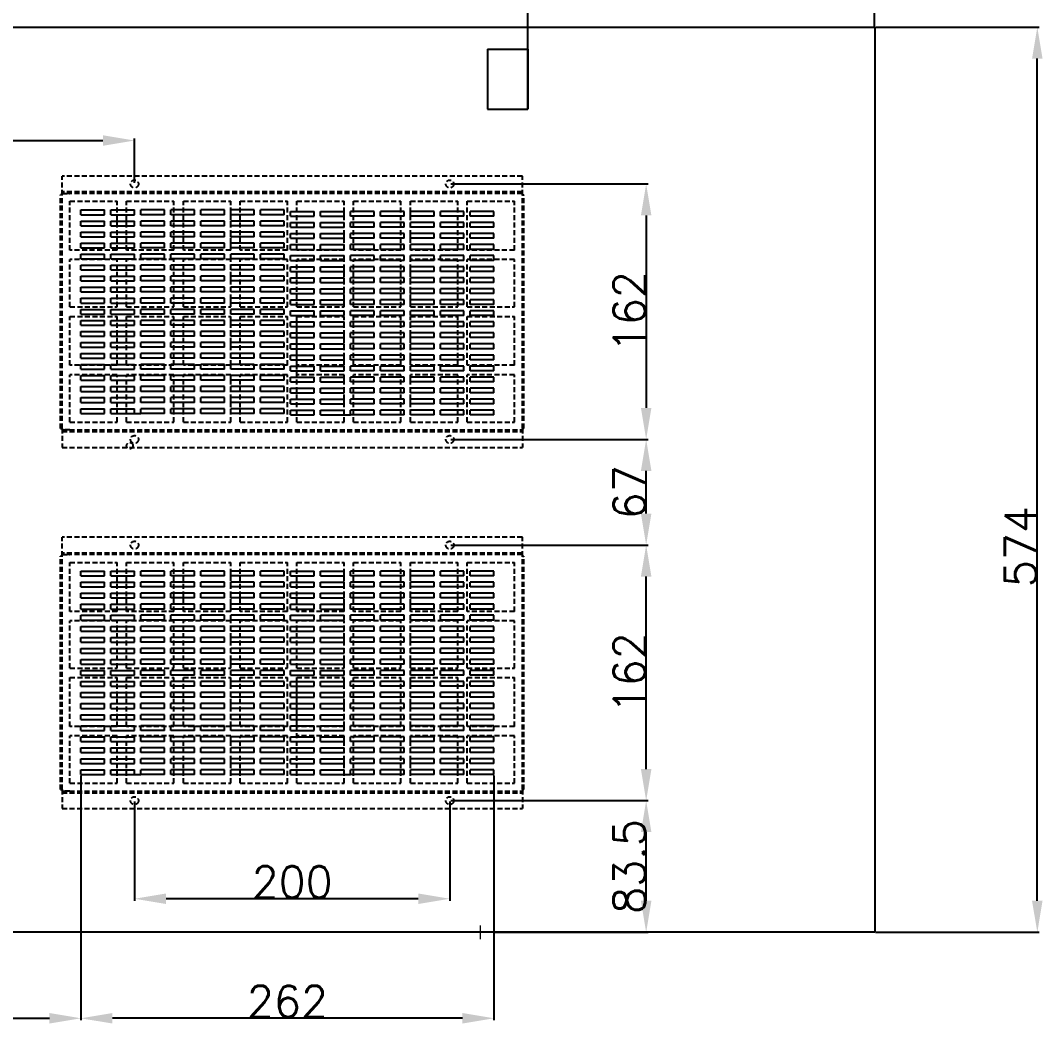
# Model space of a CAD drawing. Header units: millimetres. Extents: x -30327 to 34858, y 4015 to 75103.
# Drawn here: x 18971 to 19620, y 53313 to 53949 of the extents above; entities that cross this region are included whole.
import ezdxf

# ---------------------------------------------------------------- set-up
doc = ezdxf.new("R2010")
doc.units = ezdxf.units.MM
doc.linetypes.add('CENTER2', pattern=[28.575, 19.05, -3.175, 3.175, -3.175])
doc.linetypes.add('HIDDEN2', pattern=[4.7625, 3.175, -1.5875])
doc.layers.add('cen', color=1, linetype='CENTER2', lineweight=9)
doc.layers.add('dim', color=2, linetype='Continuous', lineweight=9)
doc.layers.add('hidden', color=3, linetype='HIDDEN2')
doc.styles.get("Standard").update_dxf_attribs({"font": 'txt', "bigfont": 'gbcbig.shx'})
doc.dimstyles.new('ISO-25', dxfattribs={"dimtxt": 20, "dimasz": 20, "dimexe": 1.25, "dimexo": 0.625, "dimtad": 1, "dimtxsty": 'Standard', "dimcen": 2.5, "dimadec": 0, "dimazin": 0, "dimtfac": 1, "dimtmove": 0, "dimatfit": 3, "dimfxl": 0, "dimarcsym": 0})

# ---------------------------------------------------------------- blocks, each defined once
blk = doc.blocks.new('*D556')
at = {"layer": 'Defpoints', "color": 0}
for p in [(19513.2, 53980.22), (19513.2, 53945.03), (19293.2, 53893.03)]:
    blk.add_point(p, dxfattribs=at)
at = {"layer": 'dim', "color": 0, "lineweight": -2}
for p, q in [((19293.2, 53893.66), (19293.2, 53981.47)), ((19313.2, 53980.22), (19493.2, 53980.22)), ((19513.2, 53945.66), (19513.2, 53981.47))]:
    blk.add_line(p, q, dxfattribs=at)
at = {"layer": 'dim', "color": 0}
for points in [[(19313.2, 53983.55), (19313.2, 53976.89), (19293.2, 53980.22)], [(19493.2, 53983.55), (19493.2, 53976.89), (19513.2, 53980.22)]]:
    blk.add_solid(points, dxfattribs=at)
at = {"layer": 'dim', "color": 0, "lineweight": 9, "insert": (19403.2, 53990.84), "char_height": 20, "attachment_point": 5}
blk.add_mtext('220', dxfattribs=at)
blk = doc.blocks.new('*D560')
at = {"layer": 'Defpoints', "color": 0}
for p in [(19513.2, 53945.03), (19616.37, 53945.03), (19513.2, 53371.03)]:
    blk.add_point(p, dxfattribs=at)
at = {"layer": 'dim', "color": 0, "lineweight": -2}
for p, q in [((19513.83, 53945.03), (19617.62, 53945.03)), ((19616.37, 53391.03), (19616.37, 53925.03)), ((19513.83, 53371.03), (19617.62, 53371.03))]:
    blk.add_line(p, q, dxfattribs=at)
at = {"layer": 'dim', "color": 0}
for points in [[(19613.03, 53925.03), (19619.7, 53925.03), (19616.37, 53945.03)], [(19613.03, 53391.03), (19619.7, 53391.03), (19616.37, 53371.03)]]:
    blk.add_solid(points, dxfattribs=at)
at = {"layer": 'dim', "color": 0, "lineweight": 9, "insert": (19605.74, 53615.53), "char_height": 20, "attachment_point": 5, "rotation": 90}
blk.add_mtext('574', dxfattribs=at)
blk = doc.blocks.new('*D1029')
at = {"layer": 'Defpoints', "color": 0}
for p in [(19009.71, 53471.03), (19271.7, 53471.03), (19009.71, 53316.52)]:
    blk.add_point(p, dxfattribs=at)
at = {"layer": 'dim', "color": 0, "lineweight": -2}
for p, q in [((19009.71, 53470.41), (19009.71, 53315.27)), ((19271.7, 53470.41), (19271.7, 53315.27)), ((19251.7, 53316.52), (19029.71, 53316.52))]:
    blk.add_line(p, q, dxfattribs=at)
at = {"layer": 'dim', "color": 0}
for points in [[(19029.71, 53319.86), (19029.71, 53313.19), (19009.71, 53316.52)], [(19251.7, 53319.86), (19251.7, 53313.19), (19271.7, 53316.52)]]:
    blk.add_solid(points, dxfattribs=at)
at = {"layer": 'dim', "color": 0, "lineweight": 9, "insert": (19140.7, 53327.15), "char_height": 20, "attachment_point": 5}
blk.add_mtext('262', dxfattribs=at)
blk = doc.blocks.new('bgfs')
at = {"color": 0}
for p, q in [((19166.84, 10900.74), (19181.84, 10900.74)), ((19166.84, 10897.74), (19166.84, 10900.74)), ((19181.84, 10897.74), (19181.84, 10900.74)), ((19185.84, 10900.74), (19200.84, 10900.74)), ((19185.84, 10897.74), (19185.84, 10900.74)), ((19200.84, 10897.74), (19200.84, 10900.74)), ((19204.84, 10900.74), (19219.84, 10900.74)), ((19204.84, 10897.74), (19204.84, 10900.74)), ((19219.84, 10897.74), (19219.84, 10900.74)), ((19223.84, 10900.74), (19238.84, 10900.74)), ((19223.84, 10897.74), (19223.84, 10900.74)), ((19238.84, 10897.74), (19238.84, 10900.74)), ((19242.84, 10900.74), (19257.84, 10900.74)), ((19242.84, 10897.74), (19242.84, 10900.74)), ((19257.84, 10897.74), (19257.84, 10900.74)), ((19261.84, 10897.74), (19261.84, 10900.74)), ((19276.84, 10900.74), (19261.84, 10900.74)), ((19276.84, 10897.74), (19276.84, 10900.74)), ((19280.84, 10897.74), (19280.84, 10900.74)), ((19295.84, 10900.74), (19280.84, 10900.74)), ((19295.84, 10897.74), (19295.84, 10900.74)), ((19166.84, 10897.74), (19181.84, 10897.74)), ((19166.84, 10893.74), (19181.84, 10893.74)), ((19166.84, 10890.74), (19166.84, 10893.74)), ((19181.84, 10890.74), (19181.84, 10893.74)), ((19185.84, 10897.74), (19200.84, 10897.74)), ((19185.84, 10893.74), (19200.84, 10893.74)), ((19185.84, 10890.74), (19185.84, 10893.74)), ((19200.84, 10890.74), (19200.84, 10893.74)), ((19204.84, 10897.74), (19219.84, 10897.74)), ((19204.84, 10893.74), (19219.84, 10893.74)), ((19204.84, 10890.74), (19204.84, 10893.74)), ((19219.84, 10890.74), (19219.84, 10893.74)), ((19223.84, 10897.74), (19238.84, 10897.74)), ((19223.84, 10893.74), (19238.84, 10893.74)), ((19223.84, 10890.74), (19223.84, 10893.74)), ((19238.84, 10890.74), (19238.84, 10893.74)), ((19242.84, 10897.74), (19257.84, 10897.74)), ((19242.84, 10893.74), (19257.84, 10893.74)), ((19242.84, 10890.74), (19242.84, 10893.74)), ((19257.84, 10890.74), (19257.84, 10893.74)), ((19276.84, 10897.74), (19261.84, 10897.74)), ((19261.84, 10890.74), (19261.84, 10893.74)), ((19276.84, 10893.74), (19261.84, 10893.74)), ((19276.84, 10890.74), (19276.84, 10893.74)), ((19295.84, 10897.74), (19280.84, 10897.74)), ((19280.84, 10890.74), (19280.84, 10893.74)), ((19295.84, 10893.74), (19280.84, 10893.74)), ((19295.84, 10890.74), (19295.84, 10893.74)), ((19166.84, 10890.74), (19181.84, 10890.74)), ((19166.84, 10886.74), (19181.84, 10886.74)), ((19166.84, 10883.74), (19166.84, 10886.74)), ((19181.84, 10883.74), (19181.84, 10886.74)), ((19185.84, 10890.74), (19200.84, 10890.74)), ((19185.84, 10886.74), (19200.84, 10886.74)), ((19185.84, 10883.74), (19185.84, 10886.74)), ((19200.84, 10883.74), (19200.84, 10886.74)), ((19204.84, 10890.74), (19219.84, 10890.74)), ((19204.84, 10886.74), (19219.84, 10886.74)), ((19204.84, 10883.74), (19204.84, 10886.74)), ((19219.84, 10883.74), (19219.84, 10886.74)), ((19223.84, 10890.74), (19238.84, 10890.74)), ((19223.84, 10886.74), (19238.84, 10886.74)), ((19223.84, 10883.74), (19223.84, 10886.74)), ((19238.84, 10883.74), (19238.84, 10886.74)), ((19242.84, 10890.74), (19257.84, 10890.74)), ((19242.84, 10883.74), (19242.84, 10886.74)), ((19242.84, 10886.74), (19257.84, 10886.74)), ((19257.84, 10883.74), (19257.84, 10886.74)), ((19276.84, 10890.74), (19261.84, 10890.74)), ((19276.84, 10886.74), (19261.84, 10886.74)), ((19261.84, 10883.74), (19261.84, 10886.74)), ((19276.84, 10883.74), (19276.84, 10886.74)), ((19295.84, 10890.74), (19280.84, 10890.74)), ((19280.84, 10883.74), (19280.84, 10886.74)), ((19295.84, 10886.74), (19280.84, 10886.74)), ((19295.84, 10883.74), (19295.84, 10886.74)), ((19166.84, 10883.74), (19181.84, 10883.74)), ((19166.84, 10879.74), (19181.84, 10879.74)), ((19166.84, 10876.74), (19166.84, 10879.74)), ((19181.84, 10876.74), (19181.84, 10879.74)), ((19185.84, 10883.74), (19200.84, 10883.74)), ((19185.84, 10879.74), (19200.84, 10879.74)), ((19185.84, 10876.74), (19185.84, 10879.74)), ((19200.84, 10876.74), (19200.84, 10879.74)), ((19204.84, 10883.74), (19219.84, 10883.74)), ((19204.84, 10879.74), (19219.84, 10879.74)), ((19204.84, 10876.74), (19204.84, 10879.74)), ((19219.84, 10876.74), (19219.84, 10879.74)), ((19223.84, 10883.74), (19238.84, 10883.74)), ((19223.84, 10879.74), (19238.84, 10879.74)), ((19223.84, 10876.74), (19223.84, 10879.74)), ((19238.84, 10876.74), (19238.84, 10879.74)), ((19242.84, 10883.74), (19257.84, 10883.74)), ((19242.84, 10876.74), (19242.84, 10879.74)), ((19242.84, 10879.74), (19257.84, 10879.74)), ((19257.84, 10876.74), (19257.84, 10879.74)), ((19276.84, 10883.74), (19261.84, 10883.74)), ((19276.84, 10879.74), (19261.84, 10879.74)), ((19261.84, 10876.74), (19261.84, 10879.74)), ((19276.84, 10876.74), (19276.84, 10879.74)), ((19295.84, 10883.74), (19280.84, 10883.74)), ((19280.84, 10876.74), (19280.84, 10879.74)), ((19295.84, 10879.74), (19280.84, 10879.74)), ((19295.84, 10876.74), (19295.84, 10879.74)), ((19166.84, 10876.74), (19181.84, 10876.74)), ((19185.84, 10876.74), (19200.84, 10876.74)), ((19204.84, 10876.74), (19219.84, 10876.74)), ((19223.84, 10876.74), (19238.84, 10876.74)), ((19242.84, 10876.74), (19257.84, 10876.74)), ((19276.84, 10876.74), (19261.84, 10876.74)), ((19295.84, 10876.74), (19280.84, 10876.74)), ((19166.84, 10869.74), (19166.84, 10872.74)), ((19166.84, 10872.74), (19181.84, 10872.74)), ((19166.84, 10869.74), (19181.84, 10869.74)), ((19181.84, 10869.74), (19181.84, 10872.74)), ((19185.84, 10869.74), (19185.84, 10872.74)), ((19185.84, 10872.74), (19200.84, 10872.74)), ((19185.84, 10869.74), (19200.84, 10869.74)), ((19200.84, 10869.74), (19200.84, 10872.74)), ((19204.84, 10869.74), (19204.84, 10872.74)), ((19204.84, 10872.74), (19219.84, 10872.74)), ((19204.84, 10869.74), (19219.84, 10869.74)), ((19219.84, 10869.74), (19219.84, 10872.74)), ((19223.84, 10869.74), (19223.84, 10872.74)), ((19223.84, 10872.74), (19238.84, 10872.74)), ((19223.84, 10869.74), (19238.84, 10869.74)), ((19238.84, 10869.74), (19238.84, 10872.74)), ((19242.84, 10869.74), (19242.84, 10872.74)), ((19242.84, 10872.74), (19257.84, 10872.74)), ((19242.84, 10869.74), (19257.84, 10869.74)), ((19257.84, 10869.74), (19257.84, 10872.74)), ((19276.84, 10872.74), (19261.84, 10872.74)), ((19261.84, 10869.74), (19261.84, 10872.74)), ((19276.84, 10869.74), (19261.84, 10869.74)), ((19276.84, 10869.74), (19276.84, 10872.74)), ((19295.84, 10872.74), (19280.84, 10872.74)), ((19280.84, 10869.74), (19280.84, 10872.74)), ((19295.84, 10869.74), (19280.84, 10869.74)), ((19295.84, 10869.74), (19295.84, 10872.74)), ((19166.84, 10862.74), (19166.84, 10865.74)), ((19166.84, 10865.74), (19181.84, 10865.74)), ((19166.84, 10862.74), (19181.84, 10862.74)), ((19181.84, 10862.74), (19181.84, 10865.74)), ((19185.84, 10862.74), (19185.84, 10865.74)), ((19185.84, 10865.74), (19200.84, 10865.74)), ((19185.84, 10862.74), (19200.84, 10862.74)), ((19200.84, 10862.74), (19200.84, 10865.74)), ((19204.84, 10862.74), (19204.84, 10865.74)), ((19204.84, 10865.74), (19219.84, 10865.74)), ((19204.84, 10862.74), (19219.84, 10862.74)), ((19219.84, 10862.74), (19219.84, 10865.74)), ((19223.84, 10862.74), (19223.84, 10865.74)), ((19223.84, 10865.74), (19238.84, 10865.74)), ((19223.84, 10862.74), (19238.84, 10862.74)), ((19238.84, 10862.74), (19238.84, 10865.74)), ((19242.84, 10862.74), (19242.84, 10865.74)), ((19242.84, 10865.74), (19257.84, 10865.74)), ((19242.84, 10862.74), (19257.84, 10862.74)), ((19257.84, 10862.74), (19257.84, 10865.74)), ((19276.84, 10865.74), (19261.84, 10865.74)), ((19261.84, 10862.74), (19261.84, 10865.74)), ((19276.84, 10862.74), (19261.84, 10862.74)), ((19276.84, 10862.74), (19276.84, 10865.74)), ((19295.84, 10865.74), (19280.84, 10865.74)), ((19280.84, 10862.74), (19280.84, 10865.74)), ((19295.84, 10862.74), (19280.84, 10862.74)), ((19295.84, 10862.74), (19295.84, 10865.74)), ((19166.84, 10855.74), (19166.84, 10858.74)), ((19166.84, 10858.74), (19181.84, 10858.74)), ((19166.84, 10855.74), (19181.84, 10855.74)), ((19181.84, 10855.74), (19181.84, 10858.74)), ((19185.84, 10855.74), (19185.84, 10858.74)), ((19185.84, 10858.74), (19200.84, 10858.74)), ((19185.84, 10855.74), (19200.84, 10855.74)), ((19200.84, 10855.74), (19200.84, 10858.74)), ((19204.84, 10855.74), (19204.84, 10858.74)), ((19204.84, 10858.74), (19219.84, 10858.74)), ((19204.84, 10855.74), (19219.84, 10855.74)), ((19219.84, 10855.74), (19219.84, 10858.74)), ((19223.84, 10855.74), (19223.84, 10858.74)), ((19223.84, 10858.74), (19238.84, 10858.74)), ((19223.84, 10855.74), (19238.84, 10855.74)), ((19238.84, 10855.74), (19238.84, 10858.74)), ((19242.84, 10855.74), (19242.84, 10858.74)), ((19242.84, 10858.74), (19257.84, 10858.74)), ((19242.84, 10855.74), (19257.84, 10855.74)), ((19257.84, 10855.74), (19257.84, 10858.74)), ((19276.84, 10858.74), (19261.84, 10858.74)), ((19261.84, 10855.74), (19261.84, 10858.74)), ((19276.84, 10855.74), (19261.84, 10855.74)), ((19276.84, 10855.74), (19276.84, 10858.74)), ((19295.84, 10858.74), (19280.84, 10858.74)), ((19280.84, 10855.74), (19280.84, 10858.74)), ((19295.84, 10855.74), (19280.84, 10855.74)), ((19295.84, 10855.74), (19295.84, 10858.74)), ((19166.84, 10848.74), (19166.84, 10851.74)), ((19166.84, 10851.74), (19181.84, 10851.74)), ((19166.84, 10848.74), (19181.84, 10848.74)), ((19181.84, 10848.74), (19181.84, 10851.74)), ((19185.84, 10848.74), (19185.84, 10851.74)), ((19185.84, 10851.74), (19200.84, 10851.74)), ((19185.84, 10848.74), (19200.84, 10848.74)), ((19200.84, 10848.74), (19200.84, 10851.74)), ((19204.84, 10848.74), (19204.84, 10851.74)), ((19204.84, 10851.74), (19219.84, 10851.74)), ((19204.84, 10848.74), (19219.84, 10848.74)), ((19219.84, 10848.74), (19219.84, 10851.74)), ((19223.84, 10848.74), (19223.84, 10851.74)), ((19223.84, 10851.74), (19238.84, 10851.74)), ((19223.84, 10848.74), (19238.84, 10848.74)), ((19238.84, 10848.74), (19238.84, 10851.74)), ((19242.84, 10851.74), (19257.84, 10851.74)), ((19242.84, 10848.74), (19242.84, 10851.74)), ((19242.84, 10848.74), (19257.84, 10848.74)), ((19257.84, 10848.74), (19257.84, 10851.74)), ((19261.84, 10848.74), (19261.84, 10851.74)), ((19276.84, 10851.74), (19261.84, 10851.74)), ((19276.84, 10848.74), (19261.84, 10848.74)), ((19276.84, 10848.74), (19276.84, 10851.74)), ((19295.84, 10851.74), (19280.84, 10851.74)), ((19280.84, 10848.74), (19280.84, 10851.74)), ((19295.84, 10848.74), (19280.84, 10848.74)), ((19295.84, 10848.74), (19295.84, 10851.74)), ((19166.84, 10841.74), (19166.84, 10844.74)), ((19166.84, 10844.74), (19181.84, 10844.74)), ((19166.84, 10841.74), (19181.84, 10841.74)), ((19181.84, 10841.74), (19181.84, 10844.74)), ((19185.84, 10841.74), (19185.84, 10844.74)), ((19185.84, 10844.74), (19200.84, 10844.74)), ((19185.84, 10841.74), (19200.84, 10841.74)), ((19200.84, 10841.74), (19200.84, 10844.74)), ((19204.84, 10841.74), (19204.84, 10844.74)), ((19204.84, 10844.74), (19219.84, 10844.74)), ((19204.84, 10841.74), (19219.84, 10841.74)), ((19219.84, 10841.74), (19219.84, 10844.74)), ((19223.84, 10841.74), (19223.84, 10844.74)), ((19223.84, 10844.74), (19238.84, 10844.74)), ((19223.84, 10841.74), (19238.84, 10841.74)), ((19238.84, 10841.74), (19238.84, 10844.74)), ((19242.84, 10844.74), (19257.84, 10844.74)), ((19242.84, 10841.74), (19242.84, 10844.74)), ((19242.84, 10841.74), (19257.84, 10841.74)), ((19257.84, 10841.74), (19257.84, 10844.74)), ((19261.84, 10841.74), (19261.84, 10844.74)), ((19276.84, 10844.74), (19261.84, 10844.74)), ((19276.84, 10841.74), (19261.84, 10841.74)), ((19276.84, 10841.74), (19276.84, 10844.74)), ((19295.84, 10844.74), (19280.84, 10844.74)), ((19280.84, 10841.74), (19280.84, 10844.74)), ((19295.84, 10841.74), (19280.84, 10841.74)), ((19295.84, 10841.74), (19295.84, 10844.74)), ((19166.84, 10837.74), (19181.84, 10837.74)), ((19166.84, 10834.74), (19166.84, 10837.74)), ((19166.84, 10834.74), (19181.84, 10834.74)), ((19181.84, 10834.74), (19181.84, 10837.74)), ((19185.84, 10837.74), (19200.84, 10837.74)), ((19185.84, 10834.74), (19185.84, 10837.74)), ((19185.84, 10834.74), (19200.84, 10834.74)), ((19200.84, 10834.74), (19200.84, 10837.74)), ((19204.84, 10837.74), (19219.84, 10837.74)), ((19204.84, 10834.74), (19204.84, 10837.74)), ((19204.84, 10834.74), (19219.84, 10834.74)), ((19219.84, 10834.74), (19219.84, 10837.74)), ((19223.84, 10837.74), (19238.84, 10837.74)), ((19223.84, 10834.74), (19223.84, 10837.74)), ((19223.84, 10834.74), (19238.84, 10834.74)), ((19238.84, 10834.74), (19238.84, 10837.74)), ((19242.84, 10837.74), (19257.84, 10837.74)), ((19242.84, 10834.74), (19242.84, 10837.74)), ((19242.84, 10834.74), (19257.84, 10834.74)), ((19257.84, 10834.74), (19257.84, 10837.74)), ((19261.84, 10834.74), (19261.84, 10837.74)), ((19276.84, 10837.74), (19261.84, 10837.74)), ((19276.84, 10834.74), (19261.84, 10834.74)), ((19276.84, 10834.74), (19276.84, 10837.74)), ((19280.84, 10834.74), (19280.84, 10837.74)), ((19295.84, 10837.74), (19280.84, 10837.74)), ((19295.84, 10834.74), (19280.84, 10834.74)), ((19295.84, 10834.74), (19295.84, 10837.74)), ((19166.84, 10830.74), (19181.84, 10830.74)), ((19166.84, 10827.74), (19166.84, 10830.74)), ((19166.84, 10827.74), (19181.84, 10827.74)), ((19181.84, 10827.74), (19181.84, 10830.74)), ((19185.84, 10830.74), (19200.84, 10830.74)), ((19185.84, 10827.74), (19185.84, 10830.74)), ((19185.84, 10827.74), (19200.84, 10827.74)), ((19200.84, 10827.74), (19200.84, 10830.74)), ((19204.84, 10830.74), (19219.84, 10830.74)), ((19204.84, 10827.74), (19204.84, 10830.74)), ((19204.84, 10827.74), (19219.84, 10827.74)), ((19219.84, 10827.74), (19219.84, 10830.74)), ((19223.84, 10830.74), (19238.84, 10830.74)), ((19223.84, 10827.74), (19223.84, 10830.74)), ((19223.84, 10827.74), (19238.84, 10827.74)), ((19238.84, 10827.74), (19238.84, 10830.74)), ((19242.84, 10830.74), (19257.84, 10830.74)), ((19242.84, 10827.74), (19242.84, 10830.74)), ((19242.84, 10827.74), (19257.84, 10827.74)), ((19257.84, 10827.74), (19257.84, 10830.74)), ((19261.84, 10827.74), (19261.84, 10830.74)), ((19276.84, 10830.74), (19261.84, 10830.74)), ((19276.84, 10827.74), (19261.84, 10827.74)), ((19276.84, 10827.74), (19276.84, 10830.74)), ((19280.84, 10827.74), (19280.84, 10830.74)), ((19295.84, 10830.74), (19280.84, 10830.74)), ((19295.84, 10827.74), (19280.84, 10827.74)), ((19295.84, 10827.74), (19295.84, 10830.74)), ((19166.84, 10823.74), (19181.84, 10823.74)), ((19166.84, 10820.74), (19166.84, 10823.74)), ((19181.84, 10820.74), (19181.84, 10823.74)), ((19185.84, 10823.74), (19200.84, 10823.74)), ((19185.84, 10820.74), (19185.84, 10823.74)), ((19200.84, 10820.74), (19200.84, 10823.74)), ((19204.84, 10823.74), (19219.84, 10823.74)), ((19204.84, 10820.74), (19204.84, 10823.74)), ((19219.84, 10820.74), (19219.84, 10823.74)), ((19223.84, 10823.74), (19238.84, 10823.74)), ((19223.84, 10820.74), (19223.84, 10823.74)), ((19238.84, 10820.74), (19238.84, 10823.74)), ((19242.84, 10823.74), (19257.84, 10823.74)), ((19242.84, 10820.74), (19242.84, 10823.74)), ((19257.84, 10820.74), (19257.84, 10823.74)), ((19261.84, 10820.74), (19261.84, 10823.74)), ((19276.84, 10823.74), (19261.84, 10823.74)), ((19276.84, 10820.74), (19276.84, 10823.74)), ((19280.84, 10820.74), (19280.84, 10823.74)), ((19295.84, 10823.74), (19280.84, 10823.74)), ((19295.84, 10820.74), (19295.84, 10823.74)), ((19166.84, 10820.74), (19181.84, 10820.74)), ((19166.84, 10816.74), (19181.84, 10816.74)), ((19166.84, 10813.74), (19166.84, 10816.74)), ((19181.84, 10813.74), (19181.84, 10816.74)), ((19185.84, 10820.74), (19200.84, 10820.74)), ((19185.84, 10816.74), (19200.84, 10816.74)), ((19185.84, 10813.74), (19185.84, 10816.74)), ((19200.84, 10813.74), (19200.84, 10816.74)), ((19204.84, 10820.74), (19219.84, 10820.74)), ((19204.84, 10816.74), (19219.84, 10816.74)), ((19204.84, 10813.74), (19204.84, 10816.74)), ((19219.84, 10813.74), (19219.84, 10816.74)), ((19223.84, 10820.74), (19238.84, 10820.74)), ((19223.84, 10816.74), (19238.84, 10816.74)), ((19223.84, 10813.74), (19223.84, 10816.74)), ((19238.84, 10813.74), (19238.84, 10816.74)), ((19242.84, 10820.74), (19257.84, 10820.74)), ((19242.84, 10813.74), (19242.84, 10816.74)), ((19242.84, 10816.74), (19257.84, 10816.74)), ((19257.84, 10813.74), (19257.84, 10816.74)), ((19276.84, 10820.74), (19261.84, 10820.74)), ((19276.84, 10816.74), (19261.84, 10816.74)), ((19261.84, 10813.74), (19261.84, 10816.74)), ((19276.84, 10813.74), (19276.84, 10816.74)), ((19295.84, 10820.74), (19280.84, 10820.74)), ((19280.84, 10813.74), (19280.84, 10816.74)), ((19295.84, 10816.74), (19280.84, 10816.74)), ((19295.84, 10813.74), (19295.84, 10816.74)), ((19166.84, 10813.74), (19181.84, 10813.74)), ((19166.84, 10809.74), (19181.84, 10809.74)), ((19166.84, 10806.74), (19166.84, 10809.74)), ((19181.84, 10806.74), (19181.84, 10809.74)), ((19185.84, 10813.74), (19200.84, 10813.74)), ((19185.84, 10809.74), (19200.84, 10809.74)), ((19185.84, 10806.74), (19185.84, 10809.74)), ((19200.84, 10806.74), (19200.84, 10809.74)), ((19204.84, 10813.74), (19219.84, 10813.74)), ((19204.84, 10809.74), (19219.84, 10809.74)), ((19204.84, 10806.74), (19204.84, 10809.74)), ((19219.84, 10806.74), (19219.84, 10809.74)), ((19223.84, 10813.74), (19238.84, 10813.74)), ((19223.84, 10809.74), (19238.84, 10809.74)), ((19223.84, 10806.74), (19223.84, 10809.74)), ((19238.84, 10806.74), (19238.84, 10809.74)), ((19242.84, 10813.74), (19257.84, 10813.74)), ((19242.84, 10806.74), (19242.84, 10809.74)), ((19242.84, 10809.74), (19257.84, 10809.74)), ((19257.84, 10806.74), (19257.84, 10809.74)), ((19276.84, 10813.74), (19261.84, 10813.74)), ((19276.84, 10809.74), (19261.84, 10809.74)), ((19261.84, 10806.74), (19261.84, 10809.74)), ((19276.84, 10806.74), (19276.84, 10809.74)), ((19295.84, 10813.74), (19280.84, 10813.74)), ((19280.84, 10806.74), (19280.84, 10809.74)), ((19295.84, 10809.74), (19280.84, 10809.74)), ((19295.84, 10806.74), (19295.84, 10809.74)), ((19166.84, 10806.74), (19181.84, 10806.74)), ((19166.84, 10799.74), (19166.84, 10802.74)), ((19166.84, 10802.74), (19181.84, 10802.74)), ((19181.84, 10799.74), (19181.84, 10802.74)), ((19185.84, 10806.74), (19200.84, 10806.74)), ((19185.84, 10799.74), (19185.84, 10802.74)), ((19185.84, 10802.74), (19200.84, 10802.74)), ((19200.84, 10799.74), (19200.84, 10802.74)), ((19204.84, 10806.74), (19219.84, 10806.74)), ((19204.84, 10799.74), (19204.84, 10802.74)), ((19204.84, 10802.74), (19219.84, 10802.74)), ((19219.84, 10799.74), (19219.84, 10802.74)), ((19223.84, 10806.74), (19238.84, 10806.74)), ((19223.84, 10799.74), (19223.84, 10802.74)), ((19223.84, 10802.74), (19238.84, 10802.74)), ((19238.84, 10799.74), (19238.84, 10802.74)), ((19242.84, 10806.74), (19257.84, 10806.74)), ((19242.84, 10799.74), (19242.84, 10802.74)), ((19242.84, 10802.74), (19257.84, 10802.74)), ((19257.84, 10799.74), (19257.84, 10802.74)), ((19276.84, 10806.74), (19261.84, 10806.74)), ((19276.84, 10802.74), (19261.84, 10802.74)), ((19261.84, 10799.74), (19261.84, 10802.74)), ((19276.84, 10799.74), (19276.84, 10802.74)), ((19295.84, 10806.74), (19280.84, 10806.74)), ((19295.84, 10802.74), (19280.84, 10802.74)), ((19280.84, 10799.74), (19280.84, 10802.74)), ((19295.84, 10799.74), (19295.84, 10802.74)), ((19166.84, 10799.74), (19181.84, 10799.74)), ((19166.84, 10792.74), (19166.84, 10795.74)), ((19166.84, 10795.74), (19181.84, 10795.74)), ((19181.84, 10792.74), (19181.84, 10795.74)), ((19185.84, 10799.74), (19200.84, 10799.74)), ((19185.84, 10792.74), (19185.84, 10795.74)), ((19185.84, 10795.74), (19200.84, 10795.74)), ((19200.84, 10792.74), (19200.84, 10795.74)), ((19204.84, 10799.74), (19219.84, 10799.74)), ((19204.84, 10792.74), (19204.84, 10795.74)), ((19204.84, 10795.74), (19219.84, 10795.74)), ((19219.84, 10792.74), (19219.84, 10795.74)), ((19223.84, 10799.74), (19238.84, 10799.74)), ((19223.84, 10792.74), (19223.84, 10795.74)), ((19223.84, 10795.74), (19238.84, 10795.74)), ((19238.84, 10792.74), (19238.84, 10795.74)), ((19242.84, 10799.74), (19257.84, 10799.74)), ((19242.84, 10792.74), (19242.84, 10795.74)), ((19242.84, 10795.74), (19257.84, 10795.74)), ((19257.84, 10792.74), (19257.84, 10795.74)), ((19276.84, 10799.74), (19261.84, 10799.74)), ((19276.84, 10795.74), (19261.84, 10795.74)), ((19261.84, 10792.74), (19261.84, 10795.74)), ((19276.84, 10792.74), (19276.84, 10795.74)), ((19295.84, 10799.74), (19280.84, 10799.74)), ((19295.84, 10795.74), (19280.84, 10795.74)), ((19280.84, 10792.74), (19280.84, 10795.74)), ((19295.84, 10792.74), (19295.84, 10795.74)), ((19166.84, 10792.74), (19181.84, 10792.74)), ((19166.84, 10785.74), (19166.84, 10788.74)), ((19166.84, 10788.74), (19181.84, 10788.74)), ((19181.84, 10785.74), (19181.84, 10788.74)), ((19185.84, 10792.74), (19200.84, 10792.74)), ((19185.84, 10785.74), (19185.84, 10788.74)), ((19185.84, 10788.74), (19200.84, 10788.74)), ((19200.84, 10785.74), (19200.84, 10788.74)), ((19204.84, 10792.74), (19219.84, 10792.74)), ((19204.84, 10785.74), (19204.84, 10788.74)), ((19204.84, 10788.74), (19219.84, 10788.74)), ((19219.84, 10785.74), (19219.84, 10788.74)), ((19223.84, 10792.74), (19238.84, 10792.74)), ((19223.84, 10785.74), (19223.84, 10788.74)), ((19223.84, 10788.74), (19238.84, 10788.74)), ((19238.84, 10785.74), (19238.84, 10788.74)), ((19242.84, 10792.74), (19257.84, 10792.74)), ((19242.84, 10785.74), (19242.84, 10788.74)), ((19242.84, 10788.74), (19257.84, 10788.74)), ((19257.84, 10785.74), (19257.84, 10788.74)), ((19276.84, 10792.74), (19261.84, 10792.74)), ((19276.84, 10788.74), (19261.84, 10788.74)), ((19261.84, 10785.74), (19261.84, 10788.74)), ((19276.84, 10785.74), (19276.84, 10788.74)), ((19295.84, 10792.74), (19280.84, 10792.74)), ((19295.84, 10788.74), (19280.84, 10788.74)), ((19280.84, 10785.74), (19280.84, 10788.74)), ((19295.84, 10785.74), (19295.84, 10788.74)), ((19166.84, 10785.74), (19181.84, 10785.74)), ((19185.84, 10785.74), (19200.84, 10785.74)), ((19204.84, 10785.74), (19219.84, 10785.74)), ((19223.84, 10785.74), (19238.84, 10785.74)), ((19242.84, 10785.74), (19257.84, 10785.74)), ((19276.84, 10785.74), (19261.84, 10785.74)), ((19295.84, 10785.74), (19280.84, 10785.74)), ((19166.84, 10778.74), (19166.84, 10781.74)), ((19166.84, 10781.74), (19181.84, 10781.74)), ((19166.84, 10778.74), (19181.84, 10778.74)), ((19181.84, 10778.74), (19181.84, 10781.74)), ((19185.84, 10778.74), (19185.84, 10781.74)), ((19185.84, 10781.74), (19200.84, 10781.74)), ((19185.84, 10778.74), (19200.84, 10778.74)), ((19200.84, 10778.74), (19200.84, 10781.74)), ((19204.84, 10778.74), (19204.84, 10781.74)), ((19204.84, 10781.74), (19219.84, 10781.74)), ((19204.84, 10778.74), (19219.84, 10778.74)), ((19219.84, 10778.74), (19219.84, 10781.74)), ((19223.84, 10778.74), (19223.84, 10781.74)), ((19223.84, 10781.74), (19238.84, 10781.74)), ((19223.84, 10778.74), (19238.84, 10778.74)), ((19238.84, 10778.74), (19238.84, 10781.74)), ((19242.84, 10781.74), (19257.84, 10781.74)), ((19242.84, 10778.74), (19242.84, 10781.74)), ((19242.84, 10778.74), (19257.84, 10778.74)), ((19257.84, 10778.74), (19257.84, 10781.74)), ((19261.84, 10778.74), (19261.84, 10781.74)), ((19276.84, 10781.74), (19261.84, 10781.74)), ((19276.84, 10778.74), (19261.84, 10778.74)), ((19276.84, 10778.74), (19276.84, 10781.74)), ((19295.84, 10781.74), (19280.84, 10781.74)), ((19280.84, 10778.74), (19280.84, 10781.74)), ((19295.84, 10778.74), (19280.84, 10778.74)), ((19295.84, 10778.74), (19295.84, 10781.74)), ((19166.84, 10771.74), (19166.84, 10774.74)), ((19166.84, 10774.74), (19181.84, 10774.74)), ((19166.84, 10771.74), (19181.84, 10771.74)), ((19181.84, 10771.74), (19181.84, 10774.74)), ((19185.84, 10771.74), (19185.84, 10774.74)), ((19185.84, 10774.74), (19200.84, 10774.74)), ((19185.84, 10771.74), (19200.84, 10771.74)), ((19200.84, 10771.74), (19200.84, 10774.74)), ((19204.84, 10771.74), (19204.84, 10774.74)), ((19204.84, 10774.74), (19219.84, 10774.74)), ((19204.84, 10771.74), (19219.84, 10771.74)), ((19219.84, 10771.74), (19219.84, 10774.74)), ((19223.84, 10771.74), (19223.84, 10774.74)), ((19223.84, 10774.74), (19238.84, 10774.74)), ((19223.84, 10771.74), (19238.84, 10771.74)), ((19238.84, 10771.74), (19238.84, 10774.74)), ((19242.84, 10774.74), (19257.84, 10774.74)), ((19242.84, 10771.74), (19242.84, 10774.74)), ((19242.84, 10771.74), (19257.84, 10771.74)), ((19257.84, 10771.74), (19257.84, 10774.74)), ((19276.84, 10771.74), (19257.84, 10771.74)), ((19261.84, 10771.74), (19261.84, 10774.74)), ((19276.84, 10774.74), (19261.84, 10774.74)), ((19276.84, 10771.74), (19276.84, 10774.74)), ((19295.84, 10774.74), (19280.84, 10774.74)), ((19280.84, 10771.74), (19280.84, 10774.74)), ((19295.84, 10771.74), (19280.84, 10771.74)), ((19295.84, 10771.74), (19295.84, 10774.74))]:
    blk.add_line(p, q, dxfattribs=at)
blk = doc.blocks.new('GRSGSGHS')
for p, q in [((32102.5, 13972.57), (32102.5, 13971.57)), ((32102.5, 13972.57), (32250.5, 13972.57)), ((32250.5, 13971.57), (32250.5, 13972.57)), ((32090.5, 13971.57), (32090.5, 13679.57)), ((32102.5, 13971.57), (32090.5, 13971.57)), ((32100.5, 13971.57), (32100.5, 13679.57)), ((32106.5, 13966.57), (32106.5, 13936.57)), ((32106.5, 13966.57), (32136.5, 13966.57)), ((32136.5, 13936.57), (32136.5, 13966.57)), ((32142.5, 13966.57), (32173.5, 13966.57)), ((32142.5, 13936.57), (32142.5, 13966.57)), ((32173.5, 13966.57), (32173.5, 13936.57)), ((32179.5, 13966.57), (32179.5, 13936.57)), ((32179.5, 13966.57), (32209.5, 13966.57)), ((32209.5, 13936.57), (32209.5, 13966.57)), ((32215.5, 13966.57), (32246.5, 13966.57)), ((32215.5, 13936.57), (32215.5, 13966.57)), ((32246.5, 13966.57), (32246.5, 13936.57)), ((32250.5, 13971.57), (32262.5, 13971.57)), ((32250.5, 13971.57), (32252.5, 13971.57)), ((32252.5, 13679.57), (32252.5, 13971.57)), ((32262.5, 13679.57), (32262.5, 13971.57)), ((32106.5, 13936.57), (32136.5, 13936.57)), ((32142.5, 13936.57), (32173.5, 13936.57)), ((32179.5, 13936.57), (32209.5, 13936.57)), ((32215.5, 13936.57), (32246.5, 13936.57)), ((32106.5, 13930.57), (32106.5, 13900.57)), ((32106.5, 13930.57), (32136.5, 13930.57)), ((32136.5, 13900.57), (32136.5, 13930.57)), ((32142.5, 13900.57), (32142.5, 13930.57)), ((32142.5, 13930.57), (32173.5, 13930.57)), ((32173.5, 13930.57), (32173.5, 13900.57)), ((32179.5, 13930.57), (32179.5, 13900.57)), ((32179.5, 13930.57), (32209.5, 13930.57)), ((32209.5, 13900.57), (32209.5, 13930.57)), ((32215.5, 13900.57), (32215.5, 13930.57)), ((32215.5, 13930.57), (32246.5, 13930.57)), ((32246.5, 13930.57), (32246.5, 13900.57)), ((32106.5, 13900.57), (32136.5, 13900.57)), ((32106.5, 13894.57), (32106.5, 13864.57)), ((32106.5, 13894.57), (32136.5, 13894.57)), ((32136.5, 13864.57), (32136.5, 13894.57)), ((32142.5, 13900.57), (32173.5, 13900.57)), ((32142.5, 13894.57), (32173.5, 13894.57)), ((32142.5, 13864.57), (32142.5, 13894.57)), ((32173.5, 13894.57), (32173.5, 13864.57)), ((32179.5, 13900.57), (32209.5, 13900.57)), ((32179.5, 13894.57), (32179.5, 13864.57)), ((32179.5, 13894.57), (32209.5, 13894.57)), ((32209.5, 13864.57), (32209.5, 13894.57)), ((32215.5, 13900.57), (32246.5, 13900.57)), ((32215.5, 13894.57), (32246.5, 13894.57)), ((32215.5, 13864.57), (32215.5, 13894.57)), ((32246.5, 13894.57), (32246.5, 13864.57)), ((32106.5, 13864.57), (32136.5, 13864.57)), ((32142.5, 13864.57), (32173.5, 13864.57)), ((32179.5, 13864.57), (32209.5, 13864.57)), ((32215.5, 13864.57), (32246.5, 13864.57)), ((32106.5, 13858.57), (32106.5, 13828.57)), ((32106.5, 13858.57), (32136.5, 13858.57)), ((32136.5, 13828.57), (32136.5, 13858.57)), ((32142.5, 13828.57), (32142.5, 13858.57)), ((32142.5, 13858.57), (32173.5, 13858.57)), ((32173.5, 13858.57), (32173.5, 13828.57)), ((32179.5, 13858.57), (32179.5, 13828.57)), ((32179.5, 13858.57), (32209.5, 13858.57)), ((32209.5, 13828.57), (32209.5, 13858.57)), ((32215.5, 13828.57), (32215.5, 13858.57)), ((32215.5, 13858.57), (32246.5, 13858.57)), ((32246.5, 13858.57), (32246.5, 13828.57)), ((32106.5, 13828.57), (32136.5, 13828.57)), ((32142.5, 13828.57), (32173.5, 13828.57)), ((32179.5, 13828.57), (32209.5, 13828.57)), ((32215.5, 13828.57), (32246.5, 13828.57)), ((32106.5, 13822.57), (32173.5, 13822.57)), ((32106.5, 13822.57), (32106.5, 13792.57)), ((32106.5, 13822.57), (32136.5, 13822.57)), ((32136.5, 13792.57), (32136.5, 13822.57)), ((32142.5, 13822.57), (32173.5, 13822.57)), ((32142.5, 13792.57), (32142.5, 13822.57)), ((32173.5, 13822.57), (32173.5, 13792.57)), ((32179.5, 13822.57), (32179.5, 13792.57)), ((32179.5, 13822.57), (32209.5, 13822.57)), ((32209.5, 13792.57), (32209.5, 13822.57)), ((32215.5, 13822.57), (32246.5, 13822.57)), ((32215.5, 13792.57), (32215.5, 13822.57)), ((32246.5, 13822.57), (32246.5, 13792.57)), ((32106.5, 13792.57), (32136.5, 13792.57)), ((32142.5, 13792.57), (32173.5, 13792.57)), ((32179.5, 13792.57), (32209.5, 13792.57)), ((32215.5, 13792.57), (32246.5, 13792.57)), ((32106.5, 13786.57), (32106.5, 13756.57)), ((32106.5, 13786.57), (32136.5, 13786.57)), ((32136.5, 13756.57), (32136.5, 13786.57)), ((32142.5, 13756.57), (32142.5, 13786.57)), ((32142.5, 13786.57), (32173.5, 13786.57)), ((32173.5, 13786.57), (32173.5, 13756.57)), ((32179.5, 13786.57), (32179.5, 13756.57)), ((32179.5, 13786.57), (32209.5, 13786.57)), ((32209.5, 13756.57), (32209.5, 13786.57)), ((32215.5, 13756.57), (32215.5, 13786.57)), ((32215.5, 13786.57), (32246.5, 13786.57)), ((32246.5, 13786.57), (32246.5, 13756.57)), ((32106.5, 13756.57), (32136.5, 13756.57)), ((32142.5, 13756.57), (32173.5, 13756.57)), ((32179.5, 13756.57), (32209.5, 13756.57)), ((32215.5, 13756.57), (32246.5, 13756.57)), ((32106.5, 13750.57), (32106.5, 13720.57)), ((32106.5, 13750.57), (32136.5, 13750.57)), ((32136.5, 13720.57), (32136.5, 13750.57)), ((32142.5, 13750.57), (32173.5, 13750.57)), ((32142.5, 13720.57), (32142.5, 13750.57)), ((32173.5, 13750.57), (32173.5, 13720.57)), ((32179.5, 13750.57), (32179.5, 13720.57)), ((32179.5, 13750.57), (32209.5, 13750.57)), ((32209.5, 13720.57), (32209.5, 13750.57)), ((32215.5, 13750.57), (32246.5, 13750.57)), ((32215.5, 13720.57), (32215.5, 13750.57)), ((32246.5, 13750.57), (32246.5, 13720.57)), ((32106.5, 13720.57), (32136.5, 13720.57)), ((32142.5, 13720.57), (32173.5, 13720.57)), ((32179.5, 13720.57), (32209.5, 13720.57)), ((32215.5, 13720.57), (32246.5, 13720.57)), ((32106.5, 13714.57), (32106.5, 13684.57)), ((32106.5, 13714.57), (32136.5, 13714.57)), ((32136.5, 13684.57), (32136.5, 13714.57)), ((32142.5, 13684.57), (32142.5, 13714.57)), ((32142.5, 13714.57), (32173.5, 13714.57)), ((32173.5, 13714.57), (32173.5, 13684.57)), ((32179.5, 13714.57), (32179.5, 13684.57)), ((32179.5, 13714.57), (32209.5, 13714.57)), ((32209.5, 13684.57), (32209.5, 13714.57)), ((32215.5, 13684.57), (32215.5, 13714.57)), ((32215.5, 13714.57), (32246.5, 13714.57)), ((32246.5, 13714.57), (32246.5, 13684.57)), ((32106.5, 13684.57), (32136.5, 13684.57)), ((32142.5, 13684.57), (32173.5, 13684.57)), ((32179.5, 13684.57), (32209.5, 13684.57)), ((32215.5, 13684.57), (32246.5, 13684.57)), ((32102.5, 13679.57), (32090.5, 13679.57)), ((32102.5, 13678.57), (32102.5, 13679.57)), ((32102.5, 13678.57), (32102.5, 13679.57)), ((32102.5, 13678.57), (32250.5, 13678.57)), ((32250.5, 13679.57), (32262.5, 13679.57)), ((32250.5, 13679.57), (32250.5, 13678.57))]:
    blk.add_line(p, q)
for centre in [(32095.5, 13925.57), (32257.5, 13925.57), (32095.5, 13725.57), (32257.5, 13725.57)]:
    blk.add_circle(centre, 2.5)
at = {"layer": 'hidden'}
for p, q in [((32101.5, 13971.57), (32101.5, 13679.57)), ((32101.5, 13966.57), (32101.5, 13971.57)), ((32102.5, 13971.57), (32250.5, 13971.57)), ((32251.5, 13679.57), (32251.5, 13971.57)), ((32251.5, 13971.57), (32251.5, 13966.57)), ((32102.5, 13679.57), (32250.5, 13679.57))]:
    blk.add_line(p, q, dxfattribs=at)
blk = doc.blocks.new('*D1034')
at = {"layer": 'Defpoints', "color": 0}
for p in [(18859.7, 53471.03), (19009.71, 53471.03), (19009.71, 53316.52)]:
    blk.add_point(p, dxfattribs=at)
at = {"layer": 'dim', "color": 0, "lineweight": -2}
for p, q in [((18859.7, 53470.41), (18859.7, 53315.27)), ((19009.71, 53470.41), (19009.71, 53315.27)), ((18879.7, 53316.52), (18989.71, 53316.52))]:
    blk.add_line(p, q, dxfattribs=at)
at = {"layer": 'dim', "color": 0}
for points in [[(18879.7, 53319.86), (18879.7, 53313.19), (18859.7, 53316.52)], [(18989.71, 53319.86), (18989.71, 53313.19), (19009.71, 53316.52)]]:
    blk.add_solid(points, dxfattribs=at)
at = {"layer": 'dim', "color": 0, "insert": (18934.7, 53327.15), "char_height": 20, "attachment_point": 5}
blk.add_mtext('150', dxfattribs=at)
blk = doc.blocks.new('*D1035')
at = {"layer": 'Defpoints', "color": 0}
for p in [(19243.7, 53616.54), (19368.26, 53616.54), (19243.7, 53454.54)]:
    blk.add_point(p, dxfattribs=at)
at = {"layer": 'dim', "color": 0, "lineweight": -2}
for p, q in [((19244.33, 53616.54), (19369.51, 53616.54)), ((19368.26, 53474.54), (19368.26, 53596.54)), ((19244.33, 53454.54), (19369.51, 53454.54))]:
    blk.add_line(p, q, dxfattribs=at)
at = {"layer": 'dim', "color": 0}
for points in [[(19364.92, 53596.54), (19371.59, 53596.54), (19368.26, 53616.54)], [(19364.92, 53474.54), (19371.59, 53474.54), (19368.26, 53454.54)]]:
    blk.add_solid(points, dxfattribs=at)
at = {"layer": 'dim', "color": 0, "insert": (19357.63, 53535.54), "char_height": 20, "attachment_point": 5, "rotation": 90}
blk.add_mtext('162', dxfattribs=at)
blk = doc.blocks.new('*D1036')
at = {"layer": 'Defpoints', "color": 0}
for p in [(19243.7, 53683.54), (19368.26, 53683.54), (19243.7, 53616.54)]:
    blk.add_point(p, dxfattribs=at)
at = {"layer": 'dim', "color": 0, "lineweight": -2}
for p, q in [((19244.33, 53683.54), (19369.51, 53683.54)), ((19368.26, 53636.54), (19368.26, 53663.54)), ((19244.33, 53616.54), (19369.51, 53616.54))]:
    blk.add_line(p, q, dxfattribs=at)
at = {"layer": 'dim', "color": 0}
for points in [[(19364.92, 53663.54), (19371.59, 53663.54), (19368.26, 53683.54)], [(19364.92, 53636.54), (19371.59, 53636.54), (19368.26, 53616.54)]]:
    blk.add_solid(points, dxfattribs=at)
at = {"layer": 'dim', "color": 0, "insert": (19357.63, 53650.04), "char_height": 20, "attachment_point": 5, "rotation": 90}
blk.add_mtext('67', dxfattribs=at)
blk = doc.blocks.new('*D1037')
at = {"layer": 'Defpoints', "color": 0}
for p in [(19243.7, 53845.54), (19244.33, 53683.54), (19368.26, 53683.54)]:
    blk.add_point(p, dxfattribs=at)
at = {"layer": 'dim', "color": 0, "lineweight": -2}
for p, q in [((19244.33, 53845.54), (19369.51, 53845.54)), ((19368.26, 53825.54), (19368.26, 53703.54)), ((19244.95, 53683.54), (19369.51, 53683.54))]:
    blk.add_line(p, q, dxfattribs=at)
at = {"layer": 'dim', "color": 0}
for points in [[(19364.92, 53825.54), (19371.59, 53825.54), (19368.26, 53845.54)], [(19364.92, 53703.54), (19371.59, 53703.54), (19368.26, 53683.54)]]:
    blk.add_solid(points, dxfattribs=at)
at = {"layer": 'dim', "color": 0, "insert": (19357.63, 53764.54), "char_height": 20, "attachment_point": 5, "rotation": 90}
blk.add_mtext('162', dxfattribs=at)
blk = doc.blocks.new('*D1038')
at = {"layer": 'Defpoints', "color": 0}
for p in [(19243.7, 53454.54), (19368.26, 53454.54), (19271.7, 53371.03)]:
    blk.add_point(p, dxfattribs=at)
at = {"layer": 'dim', "color": 0, "lineweight": -2}
for p, q in [((19244.33, 53454.54), (19369.51, 53454.54)), ((19368.26, 53391.03), (19368.26, 53434.54)), ((19272.33, 53371.03), (19369.51, 53371.03))]:
    blk.add_line(p, q, dxfattribs=at)
at = {"layer": 'dim', "color": 0}
for points in [[(19364.92, 53434.54), (19371.59, 53434.54), (19368.26, 53454.54)], [(19364.92, 53391.03), (19371.59, 53391.03), (19368.26, 53371.03)]]:
    blk.add_solid(points, dxfattribs=at)
at = {"layer": 'dim', "color": 0, "insert": (19357.63, 53412.79), "char_height": 20, "attachment_point": 5, "rotation": 90}
blk.add_mtext('83.5', dxfattribs=at)
blk = doc.blocks.new('*D1039')
at = {"layer": 'Defpoints', "color": 0}
for p in [(19043.7, 53454.54), (19243.7, 53454.54), (19043.7, 53392.31)]:
    blk.add_point(p, dxfattribs=at)
at = {"layer": 'dim', "color": 0, "lineweight": -2}
for p, q in [((19043.7, 53453.91), (19043.7, 53391.06)), ((19243.7, 53453.91), (19243.7, 53391.06)), ((19223.7, 53392.31), (19063.7, 53392.31))]:
    blk.add_line(p, q, dxfattribs=at)
at = {"layer": 'dim', "color": 0}
for points in [[(19063.7, 53395.64), (19063.7, 53388.97), (19043.7, 53392.31)], [(19223.7, 53395.64), (19223.7, 53388.97), (19243.7, 53392.31)]]:
    blk.add_solid(points, dxfattribs=at)
at = {"layer": 'dim', "color": 0, "insert": (19143.7, 53402.93), "char_height": 20, "attachment_point": 5}
blk.add_mtext('200', dxfattribs=at)
blk = doc.blocks.new('*D1040')
at = {"layer": 'Defpoints', "color": 0}
for p in [(19043.7, 53873.06), (18828.7, 53845.54), (19043.7, 53845.54)]:
    blk.add_point(p, dxfattribs=at)
at = {"layer": 'dim', "color": 0, "lineweight": -2}
for p, q in [((18828.7, 53846.17), (18828.7, 53874.31)), ((18848.7, 53873.06), (19023.7, 53873.06)), ((19043.7, 53846.17), (19043.7, 53874.31))]:
    blk.add_line(p, q, dxfattribs=at)
at = {"layer": 'dim', "color": 0}
for points in [[(18848.7, 53876.4), (18848.7, 53869.73), (18828.7, 53873.06)], [(19023.7, 53876.4), (19023.7, 53869.73), (19043.7, 53873.06)]]:
    blk.add_solid(points, dxfattribs=at)
at = {"layer": 'dim', "color": 0, "insert": (18936.2, 53883.69), "char_height": 20, "attachment_point": 5}
blk.add_mtext('215', dxfattribs=at)

msp = doc.modelspace()

# ---------------------------------------------------------------- linework, layer by layer
for p, q in [((18356.2047, 53945.0332), (19513.2047, 53945.0332)), ((19513.2047, 53945.0332), (19513.2047, 53371.0332)), ((19267.7047, 53931.0332), (19293.2047, 53931.0332)), ((19267.7047, 53931.0332), (19267.7047, 53893.0332)), ((19293.2047, 53931.0332), (19293.2047, 53893.0332)), ((19267.7047, 53893.0332), (19293.2047, 53893.0332)), ((19513.2047, 53371.0332), (18356.2047, 53371.0332))]:
    msp.add_line(p, q)
at = {"layer": 'cen'}
msp.add_line((19263.2047, 53366.7185), (19263.2047, 53375.3479), dxfattribs=at)
at = {"layer": 'hidden'}
msp.add_circle((19040.705, 53679.5427), 2, dxfattribs=at)

# ---------------------------------------------------------------- block references
at = {"xscale": -1}
for p in [(38305.545, 42928.3009), (38438.5412, 42927.3409), (38305.545, 42699.2964), (38438.5412, 42699.2964)]:
    msp.add_blockref('bgfs', p, dxfattribs=at)
at = {"layer": 'hidden', "rotation": 90}
for p in [(32969.2777, 21588.04), (32969.2777, 21359.0355)]:
    msp.add_blockref('GRSGSGHS', p, dxfattribs=at)

# ---------------------------------------------------------------- dimensions: what is measured, and where the dimension line sits
at = {"layer": 'dim', "lineweight": 9}
dim = msp.add_linear_dim(base=(19513.2047, 53980.2195), p1=(19293.2047, 53893.0332), p2=(19513.2047, 53945.0332), dimstyle='ISO-25', dxfattribs=at)
dim.commit()
dim.dimension.update_dxf_attribs({"geometry": '*D556', "text_midpoint": (19403.2047, 53980.2195), "dimtype": 160})
for base, p1, p2, angle, picture, middle in [((19616.3662, 53945.0332), (19513.2047, 53371.0332), (19513.2047, 53945.0332), 90, '*D560', (19616.3662, 53615.5332)), ((19009.7069, 53316.522), (19271.7031, 53471.0316), (19009.7069, 53471.0316), 180, '*D1029', (19140.705, 53316.522))]:
    dim = msp.add_linear_dim(base=base, p1=p1, p2=p2, angle=angle, dimstyle='ISO-25', dxfattribs=at)
    dim.commit()
    dim.dimension.update_dxf_attribs({"geometry": picture, "text_midpoint": middle, "dimtype": 160})
at = {"layer": 'dim'}
for base, p1, p2, picture, middle in [((19043.705, 53873.0618), (18828.7044, 53845.5427), (19043.705, 53845.5427), '*D1040', (18936.2047, 53883.6868)), ((19009.7069, 53316.522), (18859.7025, 53471.0316), (19009.7069, 53471.0316), '*D1034', (18934.7047, 53327.147)), ((19043.705, 53392.3061), (19243.705, 53454.5382), (19043.705, 53454.5382), '*D1039', (19143.705, 53402.9311))]:
    dim = msp.add_linear_dim(base=base, p1=p1, p2=p2, dimstyle='ISO-25', dxfattribs=at)
    dim.commit()
    dim.dimension.update_dxf_attribs({"geometry": picture, "text_midpoint": middle})
for base, p1, p2, picture, middle in [((19368.2571, 53683.5427), (19243.705, 53845.5427), (19244.33, 53683.5427), '*D1037', (19357.6321, 53764.5427)), ((19368.2571, 53683.5427), (19243.705, 53616.5382), (19243.705, 53683.5427), '*D1036', (19357.6321, 53650.0404)), ((19368.2571, 53616.5382), (19243.705, 53454.5382), (19243.705, 53616.5382), '*D1035', (19357.6321, 53535.5382))]:
    dim = msp.add_linear_dim(base=base, p1=p1, p2=p2, angle=90, dimstyle='ISO-25', dxfattribs=at)
    dim.commit()
    dim.dimension.update_dxf_attribs({"geometry": picture, "text_midpoint": middle})
dim = msp.add_linear_dim(base=(19368.2571, 53454.5382), p1=(19271.7031, 53371.0332), p2=(19243.705, 53454.5382), angle=90, text='83.5', dimstyle='ISO-25', dxfattribs=at)
dim.commit()
dim.dimension.update_dxf_attribs({"geometry": '*D1038', "text_midpoint": (19357.6321, 53412.7857)})

doc.saveas('drawing.dxf')
